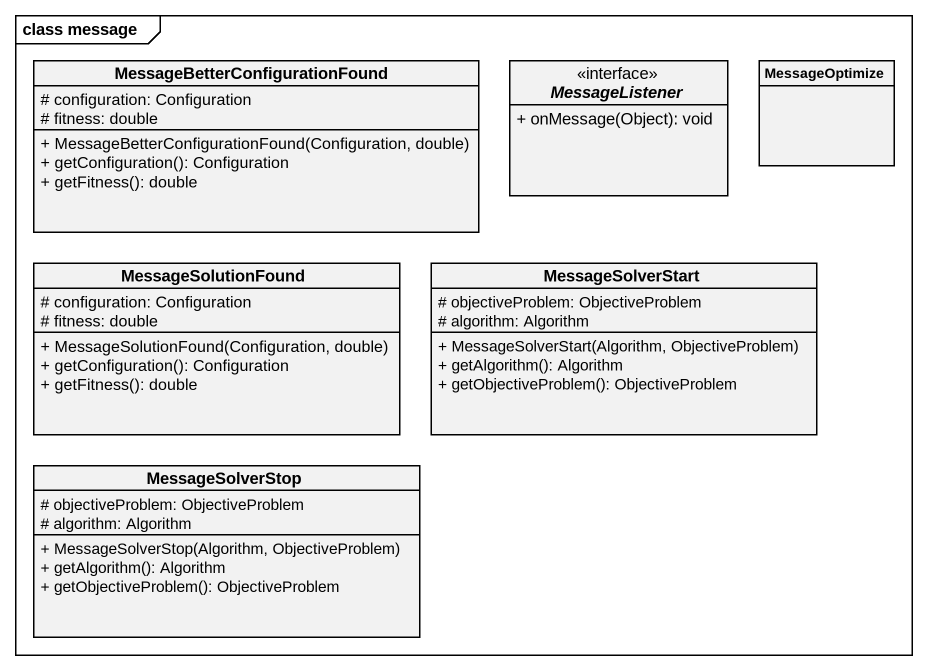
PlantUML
@startuml
mainframe class message
hide circle
hide empty members
skinparam classAttributeIconSize 0
class "MessageBetterConfigurationFound" as MessageBetterConfigurationFo {
  # configuration: Configuration
  # fitness: double
  + MessageBetterConfigurationFound(Configuration, double)
  + getConfiguration(): Configuration
  + getFitness(): double
}
interface MessageListener <<interface>> {
  + onMessage(Object): void
}
class MessageOptimize
class MessageSolutionFound {
  # configuration: Configuration
  # fitness: double
  + MessageSolutionFound(Configuration, double)
  + getConfiguration(): Configuration
  + getFitness(): double
}
class MessageSolverStart {
  # objectiveProblem: ObjectiveProblem
  # algorithm: Algorithm
  + MessageSolverStart(Algorithm, ObjectiveProblem)
  + getAlgorithm(): Algorithm
  + getObjectiveProblem(): ObjectiveProblem
}
class MessageSolverStop {
  # objectiveProblem: ObjectiveProblem
  # algorithm: Algorithm
  + MessageSolverStop(Algorithm, ObjectiveProblem)
  + getAlgorithm(): Algorithm
  + getObjectiveProblem(): ObjectiveProblem
}
@enduml
